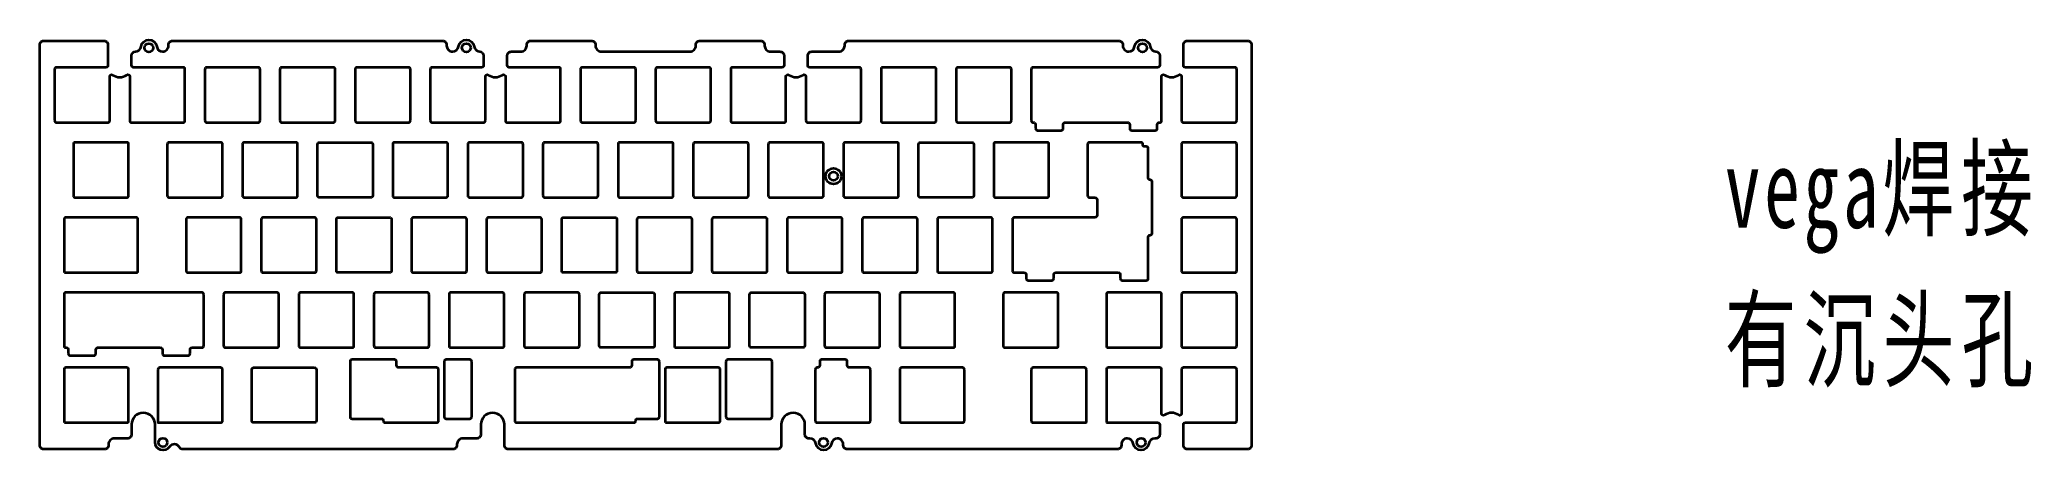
# Model space of a CAD drawing. Header units: millimetres. Extents: x 0 to 505, y 33 to 138.
import ezdxf

# ---------------------------------------------------------------- set-up
doc = ezdxf.new("R2010")
doc.units = ezdxf.units.MM
doc.layers.get('0').update_dxf_attribs({"lineweight": 35})
doc.layers.add('尺寸线层', color=3, linetype='Continuous', lineweight=18)
doc.styles.add('标准', font='', dxfattribs={"width": 0.667})
doc.styles.get('标准').set_extended_font_data('仿宋_gb2312')

msp = doc.modelspace()

# ---------------------------------------------------------------- linework, layer by layer
for points in [[(283.97, 131.18, -0.414214), (283.47, 130.68), (251.9, 130.68, 0.414214), (251.4, 130.18), (251.4, 117.18, 0.414214), (251.9, 116.68), (251.99, 116.68, -0.414214), (252.49, 116.18), (252.49, 115.18, 0.414214), (252.99, 114.68), (258.99, 114.68, 0.414214), (259.49, 115.18), (259.49, 116.18, -0.414214), (259.99, 116.68), (275.86, 116.68, -0.414214), (276.36, 116.18), (276.36, 115.18, 0.414214), (276.86, 114.68), (282.86, 114.68, 0.414214), (283.36, 115.18), (283.36, 116.18, -0.414214), (283.86, 116.68), (283.95, 116.68, 0.414214), (284.45, 117.18), (284.45, 128.33, -0.608907), (285.24, 128.74, 0.318661), (288.71, 128.74, -0.608907), (289.5, 128.33), (289.5, 117.18, 0.414214), (290, 116.68), (303, 116.68, 0.414214), (303.5, 117.18), (303.5, 130.18, 0.414214), (303, 130.68), (290.47, 130.68, -0.414214), (289.97, 131.18), (289.97, 136.43, -0.414214), (290.97, 137.43), (306.25, 137.43, -0.414214), (307.25, 136.43), (307.25, 34.73, -0.414214), (306.25, 33.73), (290.97, 33.73, -0.414214), (289.97, 34.73), (289.97, 39.98, -0.414214), (290.47, 40.48), (303, 40.48, 0.414214), (303.5, 40.98), (303.5, 53.98, 0.414214), (303, 54.48), (290, 54.48, 0.414214), (289.5, 53.98), (289.5, 42.84, -0.608907), (288.71, 42.43, 0.318661), (285.24, 42.43, -0.608907), (284.45, 42.84), (284.45, 53.98, 0.414214), (283.95, 54.48), (270.95, 54.48, 0.414214), (270.45, 53.98), (270.45, 40.73, 0.414214), (270.7, 40.48), (283.47, 40.48, -0.414214), (283.97, 39.98), (283.97, 37.48, -0.414214), (282.97, 36.48), (282.7, 36.48, 0.372825), (281.22, 35.2, -0.866025), (277.26, 35.2, 0.372825), (275.78, 36.48), (275.74, 36.48, 0.414214), (274.24, 34.98), (274.24, 34.73, -0.414214), (273.24, 33.73), (204.74, 33.73, -0.414214), (203.74, 34.73), (203.74, 34.98, 0.414214), (202.24, 36.48), (202.2, 36.48, 0.372825), (200.72, 35.2, -0.866025), (196.76, 35.2, 0.372825), (195.28, 36.48), (195.01, 36.48, -0.414214), (194.01, 37.48), (194.01, 39.98, 1), (188.01, 39.98), (188.01, 34.73, -0.414214), (187.01, 33.73), (118.81, 33.73, -0.414214), (117.81, 34.73), (117.81, 39.98, 1), (111.81, 39.98), (111.81, 37.48, -0.414214), (110.81, 36.48), (107.27, 36.48, 0.414214), (105.77, 34.98), (105.77, 34.73, -0.414214), (104.77, 33.73), (36.27, 33.73, -0.268116), (35.4, 34.23, 0.549827), (32.87, 34.34, -0.734419), (29.23, 35.48), (29.23, 39.98, 1), (23.23, 39.98), (23.23, 37.48, -0.414214), (22.23, 36.48), (18.93, 36.48, 0.414214), (17.42, 34.98), (17.42, 34.73, -0.414214), (16.42, 33.73), (1, 33.73, -0.414214), (0, 34.73), (0, 136.43, -0.414214), (1, 137.43), (16.28, 137.43, -0.414214), (17.28, 136.43), (17.28, 131.18, -0.414214), (16.78, 130.68), (4.25, 130.68, 0.414214), (3.75, 130.18), (3.75, 117.18, 0.414214), (4.25, 116.68), (17.25, 116.68, 0.414214), (17.75, 117.18), (17.75, 128.33, -0.608907), (18.54, 128.74, 0.318661), (22.01, 128.74, -0.608907), (22.8, 128.33), (22.8, 117.18, 0.414214), (23.3, 116.68), (36.3, 116.68, 0.414214), (36.8, 117.18), (36.8, 130.18, 0.414214), (36.3, 130.68), (23.78, 130.68, -0.414214), (23.28, 131.18), (23.28, 133.68, -0.403784), (24.24, 134.68, 0.362812), (25.67, 135.97, -0.866227), (29.63, 135.97, 0.372825), (31.11, 134.68), (31.15, 134.68, 0.414214), (32.65, 136.18), (32.65, 136.43, -0.414214), (33.65, 137.43), (102.15, 137.43, -0.414214), (103.15, 136.43), (103.15, 136.18, 0.414214), (104.65, 134.68), (104.69, 134.68, 0.372825), (106.17, 135.97, -0.866227), (110.13, 135.97, 0.362812), (111.56, 134.68, -0.403784), (112.53, 133.68), (112.53, 131.18, -0.414214), (112.03, 130.68), (99.5, 130.68, 0.414214), (99, 130.18), (99, 117.18, 0.414214), (99.5, 116.68), (112.5, 116.68, 0.414214), (113, 117.18), (113, 128.33, -0.608907), (113.79, 128.74, 0.318661), (117.26, 128.74, -0.608907), (118.05, 128.33), (118.05, 117.18, 0.414214), (118.55, 116.68), (131.55, 116.68, 0.414214), (132.05, 117.18), (132.05, 130.18, 0.414214), (131.55, 130.68), (119.03, 130.68, -0.414214), (118.53, 131.18), (118.53, 133.68, -0.414214), (119.53, 134.68), (121.97, 134.68, 0.414214), (123.47, 136.18), (123.47, 136.43, -0.414214), (124.47, 137.43), (139.9, 137.43, -0.414214), (140.9, 136.43), (140.9, 136.18, 0.414214), (142.4, 134.68), (164.85, 134.68, 0.414214), (166.35, 136.18), (166.35, 136.43, -0.414214), (167.35, 137.43), (182.78, 137.43, -0.414214), (183.78, 136.43), (183.78, 136.18, 0.414214), (185.28, 134.68), (187.72, 134.68, -0.414214), (188.72, 133.68), (188.72, 131.18, -0.414214), (188.22, 130.68), (175.7, 130.68, 0.414214), (175.2, 130.18), (175.2, 117.18, 0.414214), (175.7, 116.68), (188.7, 116.68, 0.414214), (189.2, 117.18), (189.2, 128.33, -0.608907), (189.99, 128.74, 0.318661), (193.46, 128.74, -0.608907), (194.25, 128.33), (194.25, 117.18, 0.414214), (194.75, 116.68), (207.75, 116.68, 0.414214), (208.25, 117.18), (208.25, 130.18, 0.414214), (207.75, 130.68), (195.22, 130.68, -0.414214), (194.72, 131.18), (194.72, 133.68, -0.414214), (195.72, 134.68), (202.6, 134.68, 0.414214), (204.1, 136.18), (204.1, 136.43, -0.414214), (205.1, 137.43), (273.6, 137.43, -0.414214), (274.6, 136.43), (274.6, 136.18, 0.414214), (276.1, 134.68), (276.14, 134.68, 0.372825), (277.62, 135.97, -0.866227), (281.58, 135.97, 0.362812), (283.01, 134.68, -0.403784), (283.97, 133.68)], [(55.85, 117.18), (55.85, 130.18, 0.414214), (55.35, 130.68), (42.35, 130.68, 0.414214), (41.85, 130.18), (41.85, 117.18, 0.414214), (42.35, 116.68), (55.35, 116.68, 0.414214)], [(74.9, 117.18), (74.9, 130.18, 0.414214), (74.4, 130.68), (61.4, 130.68, 0.414214), (60.9, 130.18), (60.9, 117.18, 0.414214), (61.4, 116.68), (74.4, 116.68, 0.414214)], [(79.95, 130.18), (79.95, 117.18, 0.414214), (80.45, 116.68), (93.45, 116.68, 0.414214), (93.95, 117.18), (93.95, 130.18, 0.414214), (93.45, 130.68), (80.45, 130.68, 0.414214)], [(137.1, 130.18), (137.1, 117.18, 0.414214), (137.6, 116.68), (150.6, 116.68, 0.414214), (151.1, 117.18), (151.1, 130.18, 0.414214), (150.6, 130.68), (137.6, 130.68, 0.414214)], [(170.15, 117.18), (170.15, 130.18, 0.414214), (169.65, 130.68), (156.65, 130.68, 0.414214), (156.15, 130.18), (156.15, 117.18, 0.414214), (156.65, 116.68), (169.65, 116.68, 0.414214)], [(227.3, 117.18), (227.3, 130.18, 0.414214), (226.8, 130.68), (213.8, 130.68, 0.414214), (213.3, 130.18), (213.3, 117.18, 0.414214), (213.8, 116.68), (226.8, 116.68, 0.414214)], [(246.35, 117.18), (246.35, 130.18, 0.414214), (245.85, 130.68), (232.85, 130.68, 0.414214), (232.35, 130.18), (232.35, 117.18, 0.414214), (232.85, 116.68), (245.85, 116.68, 0.414214)], [(22.51, 98.13), (22.51, 111.13, 0.414214), (22.01, 111.63), (9.01, 111.63, 0.414214), (8.51, 111.13), (8.51, 98.13, 0.414214), (9.01, 97.63), (22.01, 97.63, 0.414214)], [(45.83, 111.63), (32.83, 111.63, 0.414214), (32.33, 111.13), (32.33, 98.13, 0.414214), (32.83, 97.63), (45.83, 97.63, 0.414214), (46.33, 98.13), (46.33, 111.13, 0.414214)], [(64.88, 111.63), (51.88, 111.63, 0.414214), (51.38, 111.13), (51.38, 98.13, 0.414214), (51.88, 97.63), (64.88, 97.63, 0.414214), (65.38, 98.13), (65.38, 111.13, 0.414214)], [(70.42, 111.13, -0.414214), (70.92, 111.63), (83.92, 111.63, -0.414214), (84.42, 111.13), (84.42, 98.13, -0.414214), (83.92, 97.63), (70.92, 97.63, -0.414214), (70.42, 98.13)], [(103.47, 98.13), (103.47, 111.13, 0.414214), (102.97, 111.63), (89.98, 111.63, 0.414214), (89.48, 111.13), (89.48, 98.13, 0.414214), (89.98, 97.63), (102.97, 97.63, 0.414214)], [(122.03, 111.63), (109.03, 111.63, 0.414214), (108.53, 111.13), (108.53, 98.13, 0.414214), (109.03, 97.63), (122.03, 97.63, 0.414214), (122.53, 98.13), (122.53, 111.13, 0.414214)], [(141.07, 111.63), (128.07, 111.63, 0.414214), (127.58, 111.13), (127.58, 98.13, 0.414214), (128.07, 97.63), (141.07, 97.63, 0.414214), (141.57, 98.13), (141.57, 111.13, 0.414214)], [(160.12, 111.63), (147.12, 111.63, 0.414214), (146.62, 111.13), (146.62, 98.13, 0.414214), (147.12, 97.63), (160.12, 97.63, 0.414214), (160.62, 98.13), (160.62, 111.13, 0.414214)], [(179.18, 111.63), (166.18, 111.63, 0.414214), (165.68, 111.13), (165.68, 98.13, 0.414214), (166.18, 97.63), (179.18, 97.63, 0.414214), (179.68, 98.13), (179.68, 111.13, 0.414214)], [(198.22, 111.63), (185.22, 111.63, 0.414214), (184.72, 111.13), (184.72, 98.13, 0.414214), (185.22, 97.63), (198.22, 97.63, 0.414214), (198.72, 98.13), (198.72, 111.13, 0.414214)], [(217.27, 111.63), (204.28, 111.63, 0.414214), (203.78, 111.13), (203.78, 98.13, 0.414214), (204.28, 97.63), (217.27, 97.63, 0.414214), (217.77, 98.13), (217.77, 111.13, 0.414214)], [(222.82, 111.13, -0.414214), (223.32, 111.63), (236.32, 111.63, -0.414214), (236.82, 111.13), (236.82, 98.13, -0.414214), (236.32, 97.63), (223.32, 97.63, -0.414214), (222.82, 98.13)], [(255.38, 111.63), (242.38, 111.63, 0.414214), (241.88, 111.13), (241.88, 98.13, 0.414214), (242.38, 97.63), (255.38, 97.63, 0.414214), (255.88, 98.13), (255.88, 111.13, 0.414214)], [(249.61, 78.58, -0.414214), (250.11, 78.08), (250.11, 77.08, 0.414214), (250.61, 76.58), (256.61, 76.58, 0.414214), (257.11, 77.08), (257.11, 78.08, -0.414214), (257.61, 78.58), (273.48, 78.58, -0.414214), (273.98, 78.08), (273.98, 77.08, 0.414214), (274.48, 76.58), (280.57, 76.58, 0.414214), (281.07, 77.08), (281.07, 87.61, -0.414214), (281.57, 88.11, 0.414214), (282.07, 88.61), (282.07, 101.61, 0.414214), (281.57, 102.11, -0.414214), (281.07, 102.61), (281.07, 110.05, 0.414214), (280.57, 110.55), (280.19, 110.55, -0.414214), (279.69, 111.05), (279.69, 111.13, 0.414214), (279.19, 111.63), (266.19, 111.63, 0.414214), (265.69, 111.13), (265.69, 98.13, 0.414214), (266.19, 97.63), (267.57, 97.63, -0.414214), (268.07, 97.13), (268.07, 93.08, -0.414214), (267.57, 92.58), (247.14, 92.58, 0.414214), (246.64, 92.08), (246.64, 79.08, 0.414214), (247.14, 78.58)], [(290, 97.63), (303, 97.63, 0.414214), (303.5, 98.13), (303.5, 111.13, 0.414214), (303, 111.63), (290, 111.63, 0.414214), (289.5, 111.13), (289.5, 98.13, 0.414214)], [(24.39, 92.58), (6.63, 92.58, 0.414214), (6.13, 92.08), (6.13, 79.08, 0.414214), (6.63, 78.58), (24.39, 78.58, 0.414214), (24.89, 79.08), (24.89, 92.08, 0.414214)], [(50.59, 92.58), (37.59, 92.58, 0.414214), (37.09, 92.08), (37.09, 79.08, 0.414214), (37.59, 78.58), (50.59, 78.58, 0.414214), (51.09, 79.08), (51.09, 92.08, 0.414214)], [(69.64, 92.58), (56.64, 92.58, 0.414214), (56.14, 92.08), (56.14, 79.08, 0.414214), (56.64, 78.58), (69.64, 78.58, 0.414214), (70.14, 79.08), (70.14, 92.08, 0.414214)], [(75.19, 92.08, -0.414214), (75.69, 92.58), (88.69, 92.58, -0.414214), (89.19, 92.08), (89.19, 79.08, -0.414214), (88.69, 78.58), (75.69, 78.58, -0.414214), (75.19, 79.08)], [(108.24, 79.08), (108.24, 92.08, 0.414214), (107.74, 92.58), (94.74, 92.58, 0.414214), (94.24, 92.08), (94.24, 79.08, 0.414214), (94.74, 78.58), (107.74, 78.58, 0.414214)], [(126.79, 92.58), (113.79, 92.58, 0.414214), (113.29, 92.08), (113.29, 79.08, 0.414214), (113.79, 78.58), (126.79, 78.58, 0.414214), (127.29, 79.08), (127.29, 92.08, 0.414214)], [(132.34, 92.08, -0.414214), (132.84, 92.58), (145.84, 92.58, -0.414214), (146.34, 92.08), (146.34, 79.08, -0.414214), (145.84, 78.58), (132.84, 78.58, -0.414214), (132.34, 79.08)], [(164.89, 92.58), (151.89, 92.58, 0.414214), (151.39, 92.08), (151.39, 79.08, 0.414214), (151.89, 78.58), (164.89, 78.58, 0.414214), (165.39, 79.08), (165.39, 92.08, 0.414214)], [(183.94, 92.58), (170.94, 92.58, 0.414214), (170.44, 92.08), (170.44, 79.08, 0.414214), (170.94, 78.58), (183.94, 78.58, 0.414214), (184.44, 79.08), (184.44, 92.08, 0.414214)], [(202.99, 92.58), (189.99, 92.58, 0.414214), (189.49, 92.08), (189.49, 79.08, 0.414214), (189.99, 78.58), (202.99, 78.58, 0.414214), (203.49, 79.08), (203.49, 92.08, 0.414214)], [(222.54, 79.08), (222.54, 92.08, 0.414214), (222.04, 92.58), (209.04, 92.58, 0.414214), (208.54, 92.08), (208.54, 79.08, 0.414214), (209.04, 78.58), (222.04, 78.58, 0.414214)], [(241.09, 92.58), (228.09, 92.58, 0.414214), (227.59, 92.08), (227.59, 79.08, 0.414214), (228.09, 78.58), (241.09, 78.58, 0.414214), (241.59, 79.08), (241.59, 92.08, 0.414214)], [(290, 78.58), (303, 78.58, 0.414214), (303.5, 79.08), (303.5, 92.08, 0.414214), (303, 92.58), (290, 92.58, 0.414214), (289.5, 92.08), (289.5, 79.08, 0.414214)], [(6.72, 59.53, -0.414214), (7.22, 59.03), (7.22, 58.03, 0.414214), (7.72, 57.53), (13.72, 57.53, 0.414214), (14.22, 58.03), (14.22, 59.03, -0.414214), (14.72, 59.53), (30.59, 59.53, -0.414214), (31.09, 59.03), (31.09, 58.03, 0.414214), (31.59, 57.53), (37.59, 57.53, 0.414214), (38.09, 58.03), (38.09, 59.03, -0.414214), (38.59, 59.53), (41.06, 59.53, 0.414214), (41.56, 60.03), (41.56, 73.03, 0.414214), (41.06, 73.53), (6.63, 73.53, 0.414214), (6.13, 73.03), (6.13, 60.03, 0.414214), (6.63, 59.53)], [(60.11, 73.53), (47.11, 73.53, 0.414214), (46.61, 73.03), (46.61, 60.03, 0.414214), (47.11, 59.53), (60.11, 59.53, 0.414214), (60.61, 60.03), (60.61, 73.03, 0.414214)], [(79.16, 73.53), (66.16, 73.53, 0.414214), (65.66, 73.03), (65.66, 60.03, 0.414214), (66.16, 59.53), (79.16, 59.53, 0.414214), (79.66, 60.03), (79.66, 73.03, 0.414214)], [(98.21, 73.53), (85.21, 73.53, 0.414214), (84.71, 73.03), (84.71, 60.03, 0.414214), (85.21, 59.53), (98.21, 59.53, 0.414214), (98.71, 60.03), (98.71, 73.03, 0.414214)], [(117.26, 73.53), (104.26, 73.53, 0.414214), (103.76, 73.03), (103.76, 60.03, 0.414214), (104.26, 59.53), (117.26, 59.53, 0.414214), (117.76, 60.03), (117.76, 73.03, 0.414214)], [(136.31, 73.53), (123.31, 73.53, 0.414214), (122.81, 73.03), (122.81, 60.03, 0.414214), (123.31, 59.53), (136.31, 59.53, 0.414214), (136.81, 60.03), (136.81, 73.03, 0.414214)], [(141.86, 73.03, -0.414214), (142.36, 73.53), (155.36, 73.53, -0.414214), (155.86, 73.03), (155.86, 60.03, -0.414214), (155.36, 59.53), (142.36, 59.53, -0.414214), (141.86, 60.03)], [(174.41, 73.53), (161.41, 73.53, 0.414214), (160.91, 73.03), (160.91, 60.03, 0.414214), (161.41, 59.53), (174.41, 59.53, 0.414214), (174.91, 60.03), (174.91, 73.03, 0.414214)], [(179.96, 73.03, -0.414214), (180.46, 73.53), (193.46, 73.53, -0.414214), (193.96, 73.03), (193.96, 60.03, -0.414214), (193.46, 59.53), (180.46, 59.53, -0.414214), (179.96, 60.03)], [(212.51, 73.53), (199.51, 73.53, 0.414214), (199.01, 73.03), (199.01, 60.03, 0.414214), (199.51, 59.53), (212.51, 59.53, 0.414214), (213.01, 60.03), (213.01, 73.03, 0.414214)], [(231.56, 73.53), (218.56, 73.53, 0.414214), (218.06, 73.03), (218.06, 60.03, 0.414214), (218.56, 59.53), (231.56, 59.53, 0.414214), (232.06, 60.03), (232.06, 73.03, 0.414214)], [(257.76, 73.53), (244.76, 73.53, 0.414214), (244.26, 73.03), (244.26, 60.03, 0.414214), (244.76, 59.53), (257.76, 59.53, 0.414214), (258.26, 60.03), (258.26, 73.03, 0.414214)], [(283.95, 73.53), (270.95, 73.53, 0.414214), (270.45, 73.03), (270.45, 60.03, 0.414214), (270.95, 59.53), (283.95, 59.53, 0.414214), (284.45, 60.03), (284.45, 73.03, 0.414214)], [(290, 59.53), (303, 59.53, 0.414214), (303.5, 60.03), (303.5, 73.03, 0.414214), (303, 73.53), (290, 73.53, 0.414214), (289.5, 73.03), (289.5, 60.03, 0.414214)], [(86.59, 41.48, -0.414214), (87.09, 40.98, 0.414214), (87.59, 40.48), (100.59, 40.48, 0.414214), (101.09, 40.98), (101.09, 53.98, 0.414214), (100.59, 54.48), (90.95, 54.48, -0.414214), (90.45, 54.98), (90.45, 55.98, 0.414214), (89.95, 56.48), (79.16, 56.48, 0.414214), (78.66, 55.98), (78.66, 41.98, 0.414214), (79.16, 41.48)], [(109.53, 41.98), (109.53, 55.98, 0.414214), (109.03, 56.48), (103.03, 56.48, 0.414214), (102.53, 55.98), (102.53, 41.98, 0.414214), (103.03, 41.48), (109.03, 41.48, 0.414214)], [(150.09, 54.98, -0.414214), (149.59, 54.48), (120.93, 54.48, 0.414214), (120.43, 53.98), (120.43, 40.98, 0.414214), (120.93, 40.48), (150.6, 40.48, 0.414214), (151.1, 40.98, -0.414214), (151.6, 41.48), (156.59, 41.48, 0.414214), (157.09, 41.98), (157.09, 55.98, 0.414214), (156.59, 56.48), (150.59, 56.48, 0.414214), (150.09, 55.98)], [(185.69, 41.98), (185.69, 55.98, 0.414214), (185.19, 56.48), (174.47, 56.48, 0.414214), (173.97, 55.98), (173.97, 41.98, 0.414214), (174.47, 41.48), (185.19, 41.48, 0.414214)], [(197.75, 54.98, -0.414214), (197.25, 54.48), (197.13, 54.48, 0.414214), (196.63, 53.98), (196.63, 40.98, 0.414214), (197.13, 40.48), (210.13, 40.48, 0.414214), (210.63, 40.98), (210.63, 53.98, 0.414214), (210.13, 54.48), (205.25, 54.48, -0.414214), (204.75, 54.98), (204.75, 55.98, 0.414214), (204.25, 56.48), (198.25, 56.48, 0.414214), (197.75, 55.98)], [(22.51, 40.98), (22.51, 53.98, 0.414214), (22.01, 54.48), (6.63, 54.48, 0.414214), (6.13, 53.98), (6.13, 40.98, 0.414214), (6.63, 40.48), (22.01, 40.48, 0.414214)], [(29.94, 53.98), (29.94, 40.48), (45.83, 40.48, 0.414214), (46.33, 40.98), (46.33, 53.98, 0.414214), (45.83, 54.48), (30.44, 54.48, 0.414214)], [(53.76, 53.98, -0.414214), (54.26, 54.48), (69.64, 54.48, -0.414214), (70.14, 53.98), (70.14, 40.98, -0.414214), (69.64, 40.48), (54.26, 40.48, -0.414214), (53.76, 40.98)], [(158.53, 53.98), (158.53, 40.98, 0.414214), (159.03, 40.48), (172.03, 40.48, 0.414214), (172.53, 40.98), (172.53, 53.98, 0.414214), (172.03, 54.48), (159.03, 54.48, 0.414214)], [(218.06, 53.98), (218.06, 40.98, 0.414214), (218.56, 40.48), (233.94, 40.48, 0.414214), (234.44, 40.98), (234.44, 53.98, 0.414214), (233.94, 54.48), (218.56, 54.48, 0.414214)], [(251.9, 40.48), (265.15, 40.48, 0.414214), (265.4, 40.73), (265.4, 53.98, 0.414214), (264.9, 54.48), (251.9, 54.48, 0.414214), (251.4, 53.98), (251.4, 40.98, 0.414214)]]:
    msp.add_lwpolyline(points, format="xyb", close=True)
for centre, radius in [((27.65, 135.68), 1.1), ((108.15, 135.68), 1.1), ((279.6, 135.68), 1.1), ((201.25, 103.05), 2), ((201.25, 103.05), 1.1), ((31.23, 35.48), 1.1), ((198.74, 35.48), 1.1), ((279.24, 35.48), 1.1)]:
    msp.add_circle(centre, radius)

# ---------------------------------------------------------------- texts
at = {"layer": '尺寸线层', "insert": (427.25, 109.95), "char_height": 20, "width": 160.6532, "attachment_point": 1, "line_spacing_factor": 1.15057, "style": '标准'}
msp.add_mtext('\\T1.1;{\\fsimhei|b0|i0|c134|p49;vega焊接\\P有沉头孔\\P}', dxfattribs=at)

doc.saveas('drawing.dxf')
